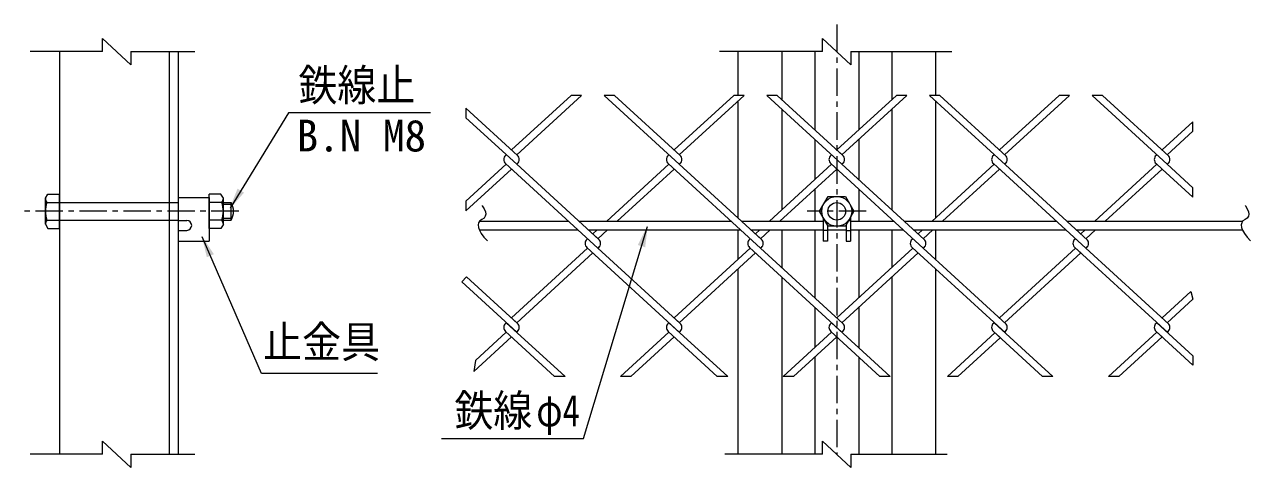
# Model space of a CAD drawing. Units: millimetres, scale not verified. Extents: x -4455 to 4455, y -3150 to 3150.
# Drawn here: x 1141 to 2815, y 361 to 966 of the extents above; entities that cross this region are included whole.
import ezdxf
from ezdxf.enums import TextEntityAlignment as Align

# ---------------------------------------------------------------- set-up
doc = ezdxf.new("R2010")
doc.units = ezdxf.units.MM
doc.header["$LTSCALE"] = 30
doc.linetypes.add('DASHED', pattern=[7.5, 6, -1.5])
doc.linetypes.add('USER1', pattern=[2, 1.25, -0.25, 0.25, -0.25])
doc.layers.add('0-0_7詳細', color=7, linetype='Continuous', lineweight=18)
doc.styles.add('ＭＳ ゴシック', font='')
doc.styles.get('ＭＳ ゴシック').set_extended_font_data('MS Gothic')

msp = doc.modelspace()

# ---------------------------------------------------------------- linework, layer by layer
at = {"layer": '0-0_7詳細', "color": 1, "linetype": 'USER1'}
for p, q in [((2250.09, 966.3), (2250.09, 378.95)), ((1433.78, 711.05), (1141.3, 711.05)), ((2290.39, 711.05), (2209.74, 711.05))]:
    msp.add_line(p, q, dxfattribs=at)
at = {"layer": '0-0_7詳細', "color": 4}
for p, q in [((1247.72, 929.26), (1247.72, 947.26)), ((1286.49, 911.26), (1247.72, 947.26)), ((2269.47, 911.26), (2230.7, 947.26)), ((2230.7, 929.26), (2230.7, 947.26)), ((1247.72, 929.26), (1149.15, 929.26)), ((1286.49, 929.26), (1373.7, 929.26)), ((1286.49, 929.26), (1286.49, 911.26)), ((2230.7, 929.26), (2090.17, 929.26)), ((2269.47, 929.26), (2407.3, 929.26)), ((2269.47, 929.26), (2269.47, 911.26)), ((1286.49, 360.95), (1247.72, 396.95)), ((1247.72, 378.95), (1247.72, 396.95)), ((2269.47, 360.95), (2230.7, 396.95)), ((2230.7, 378.95), (2230.7, 396.95)), ((1247.72, 378.95), (1149.15, 378.95)), ((1286.49, 378.95), (1373.7, 378.95)), ((1286.49, 378.95), (1286.49, 360.95)), ((2230.7, 378.95), (2097.36, 378.95)), ((2269.47, 378.95), (2401.03, 378.95)), ((2269.47, 378.95), (2269.47, 360.95))]:
    msp.add_line(p, q, dxfattribs=at)
at = {"layer": '0-0_7詳細', "lineweight": 9}
for p, q in [((1188.92, 929.26), (1188.92, 378.95)), ((1338.92, 929.26), (1338.92, 378.95)), ((1350.92, 929.26), (1350.92, 378.95)), ((2115.09, 929.26), (2115.09, 869.42)), ((2175.09, 929.26), (2175.09, 863.59)), ((2220.09, 929.26), (2220.09, 822.35)), ((2280.09, 929.26), (2280.09, 822.35)), ((2325.09, 929.26), (2325.09, 863.59)), ((2385.09, 929.26), (2385.09, 869.42)), ((2115.09, 861.59), (2115.09, 702.09)), ((2385.09, 861.59), (2385.09, 702.09)), ((2175.09, 850.56), (2175.09, 713.11)), ((2325.09, 850.56), (2325.09, 713.11)), ((2220.09, 809.33), (2220.09, 754.35)), ((2280.09, 809.33), (2280.09, 754.35)), ((2242.98, 788.35), (2241.91, 787.37)), ((2242.98, 788.35), (2241.91, 787.37)), ((2220.09, 741.33), (2220.09, 697.7)), ((2280.09, 741.33), (2280.09, 697.7)), ((1169.72, 728.81), (1173.05, 734.57)), ((1169.72, 693.29), (1169.72, 728.81)), ((1171.78, 723.05), (1188.92, 723.05)), ((1173.05, 734.57), (1188.92, 734.57)), ((1188.92, 687.53), (1188.92, 734.57)), ((1350.92, 730.01), (1350.92, 698.51)), ((1350.92, 730.01), (1393.52, 730.01)), ((1393.52, 687.53), (1393.52, 734.57)), ((1409.4, 734.57), (1393.52, 734.57)), ((1393.52, 730.01), (1393.52, 670.01)), ((1410.66, 723.05), (1393.52, 723.05)), ((1412.72, 728.81), (1409.4, 734.57)), ((1412.72, 693.29), (1412.72, 728.81)), ((1412.72, 723.05), (1423.38, 723.05)), ((1423.38, 699.05), (1423.38, 723.05)), ((1169.72, 693.29), (1173.05, 687.53)), ((1171.78, 699.05), (1188.92, 699.05)), ((1173.05, 687.53), (1188.92, 687.53)), ((1350.92, 698.51), (1362.77, 698.51)), ((1410.66, 699.05), (1393.52, 699.05)), ((1412.72, 699.05), (1423.38, 699.05)), ((1762.84, 697.7), (1883.64, 697.7)), ((1897.85, 697.7), (2105.67, 697.7)), ((2119.88, 697.7), (2231.34, 697.7)), ((2231.34, 702.79), (2231.34, 670.01)), ((2233.81, 698.51), (2231.34, 698.51)), ((2237.34, 692.4), (2237.34, 670.01)), ((2266.37, 698.51), (2268.84, 698.51)), ((2268.84, 702.79), (2268.84, 670.01)), ((2268.84, 697.7), (2327.7, 697.7)), ((2341.91, 697.7), (2549.73, 697.7)), ((2563.94, 697.7), (2804.5, 697.7)), ((1350.92, 685.01), (1350.92, 670.01)), ((1350.92, 685.01), (1362.77, 685.01)), ((1350.92, 670.01), (1393.52, 670.01)), ((1762.11, 685.7), (1896.74, 685.7)), ((1910.95, 685.7), (2118.77, 685.7)), ((2115.09, 685.7), (2115.09, 645.11)), ((2132.98, 685.7), (2231.34, 685.7)), ((2175.09, 685.7), (2175.09, 634.09)), ((2220.09, 685.7), (2220.09, 592.86)), ((2237.34, 685.01), (2231.34, 685.01)), ((2237.34, 670.01), (2231.34, 670.01)), ((2237.34, 685.7), (2262.84, 685.7)), ((2262.84, 685.01), (2268.84, 685.01)), ((2268.84, 685.7), (2340.8, 685.7)), ((2280.09, 685.7), (2280.09, 592.86)), ((2325.09, 685.7), (2325.09, 634.09)), ((2355.01, 685.7), (2562.82, 685.7)), ((2385.09, 685.7), (2385.09, 645.11)), ((2577.03, 685.7), (2803.77, 685.7)), ((2115.09, 632.09), (2115.09, 378.95)), ((2175.09, 621.07), (2175.09, 378.95)), ((2325.09, 621.07), (2325.09, 378.95)), ((2385.09, 632.09), (2385.09, 378.95)), ((2220.09, 579.84), (2220.09, 524.86)), ((2280.09, 579.84), (2280.09, 524.86)), ((2220.09, 511.84), (2220.09, 378.95)), ((2280.09, 511.84), (2280.09, 378.95))]:
    msp.add_line(p, q, dxfattribs=at)
at = {"layer": '0-0_7詳細', "color": 3}
for p, q in [((1887.4, 869.42), (1806.03, 794.86)), ((1901.61, 869.42), (1813.14, 788.35)), ((1901.61, 869.42), (1887.4, 869.42)), ((2035.17, 775.33), (1932.48, 869.42)), ((2109.43, 869.42), (2028.06, 794.86)), ((2123.64, 869.42), (2035.17, 788.35)), ((2123.64, 869.42), (2109.43, 869.42)), ((2257.19, 775.33), (2154.51, 869.42)), ((2331.46, 869.42), (2250.09, 794.86)), ((2345.67, 869.42), (2257.19, 788.35)), ((2345.67, 869.42), (2331.46, 869.42)), ((2390.75, 869.42), (2376.54, 869.42)), ((2480.29, 774.35), (2376.54, 869.42)), ((2481.36, 786.39), (2390.75, 869.42)), ((2553.48, 869.42), (2472.12, 794.86)), ((2567.69, 869.42), (2479.22, 788.35)), ((2567.69, 869.42), (2553.48, 869.42)), ((2701.25, 775.33), (2598.57, 869.42)), ((2612.78, 869.42), (2598.57, 869.42)), ((2703.39, 786.39), (2612.78, 869.42)), ((1743.92, 851.78), (1743.92, 838.76)), ((1814.21, 787.37), (1743.92, 851.78)), ((1813.14, 775.33), (1743.92, 838.76)), ((2736.17, 833.37), (2694.14, 794.86)), ((2736.17, 820.35), (2701.25, 788.35)), ((2736.17, 820.35), (2736.17, 833.37)), ((1798.93, 788.35), (1797.86, 787.37)), ((1798.93, 788.35), (1797.86, 787.37)), ((2020.96, 788.35), (2019.89, 787.37)), ((2020.96, 788.35), (2019.89, 787.37)), ((2020.96, 788.35), (2019.89, 787.37)), ((2020.96, 788.35), (2019.89, 787.37)), ((2258.26, 787.37), (2250.09, 794.86)), ((2465.01, 788.35), (2463.94, 787.37)), ((2465.01, 788.35), (2463.94, 787.37)), ((2687.04, 788.35), (2685.97, 787.37)), ((2687.04, 788.35), (2685.97, 787.37)), ((1798.93, 775.33), (1743.92, 724.92)), ((1924.15, 660.58), (1797.86, 776.31)), ((1813.14, 775.33), (1814.58, 776.65)), ((1814.21, 776.31), (1813.14, 775.33)), ((1925.22, 672.62), (1813.14, 775.33)), ((2020.96, 775.33), (1936.24, 697.7)), ((2146.18, 660.58), (2019.88, 776.31)), ((2036.24, 776.31), (2035.17, 775.33)), ((2147.25, 672.62), (2035.17, 775.33)), ((2242.98, 775.33), (2158.27, 697.7)), ((2368.21, 660.58), (2241.91, 776.31)), ((2258.26, 776.31), (2257.19, 775.33)), ((2369.28, 672.62), (2257.19, 775.33)), ((2465.01, 775.33), (2380.29, 697.7)), ((2590.24, 660.58), (2463.94, 776.31)), ((2480.29, 776.31), (2479.22, 775.33)), ((2592.38, 671.64), (2480.29, 774.35)), ((2687.04, 775.33), (2602.32, 697.7)), ((2694.14, 768.82), (2685.97, 776.31)), ((2702.69, 776.65), (2701.25, 775.33)), ((2702.69, 776.65), (2701.25, 775.33)), ((2702.32, 776.31), (2701.25, 775.33)), ((2702.32, 776.31), (2701.25, 775.33)), ((2736.17, 743.33), (2701.25, 775.33)), ((1806.03, 768.82), (1743.92, 711.9)), ((2028.06, 768.82), (1950.45, 697.7)), ((2250.09, 768.82), (2172.48, 697.7)), ((2472.12, 768.82), (2394.5, 697.7)), ((2694.14, 768.82), (2616.53, 697.7)), ((2736.17, 730.31), (2694.14, 768.82)), ((2736.17, 730.31), (2736.17, 743.33)), ((1743.92, 724.92), (1743.92, 711.9)), ((1909.94, 673.6), (1908.87, 672.62)), ((1909.94, 673.6), (1908.87, 672.62)), ((1923.14, 685.7), (1917.05, 680.11)), ((1925.22, 672.62), (1917.05, 680.11)), ((1937.35, 685.7), (1924.15, 673.6)), ((2131.97, 673.6), (2130.9, 672.62)), ((2131.97, 673.6), (2130.9, 672.62)), ((2145.17, 685.7), (2139.07, 680.11)), ((2147.25, 672.62), (2139.07, 680.11)), ((2159.38, 685.7), (2146.18, 673.6)), ((2354, 673.6), (2352.93, 672.62)), ((2354, 673.6), (2352.93, 672.62)), ((2367.2, 685.7), (2361.1, 680.11)), ((2381.41, 685.7), (2368.21, 673.6)), ((2576.03, 673.6), (2574.96, 672.62)), ((2576.03, 673.6), (2574.96, 672.62)), ((2589.23, 685.7), (2583.13, 680.11)), ((2603.44, 685.7), (2590.24, 673.6)), ((1909.94, 660.58), (1806.03, 565.37)), ((1917.05, 654.07), (1813.14, 558.86)), ((2035.17, 545.84), (1908.87, 661.56)), ((1924.15, 660.58), (1925.59, 661.9)), ((1925.22, 661.56), (1924.15, 660.58)), ((2036.24, 557.88), (1924.15, 660.58)), ((2131.97, 660.58), (2028.06, 565.37)), ((2139.07, 654.07), (2035.17, 558.86)), ((2257.19, 545.84), (2130.9, 661.56)), ((2147.25, 661.56), (2146.18, 660.58)), ((2258.26, 557.88), (2146.18, 660.58)), ((2354, 660.58), (2250.09, 565.37)), ((2361.1, 654.07), (2257.19, 558.86)), ((2480.29, 544.85), (2352.93, 661.56)), ((2369.28, 661.56), (2368.21, 660.58)), ((2481.36, 556.89), (2368.21, 660.58)), ((2576.03, 660.58), (2472.12, 565.37)), ((2583.13, 654.07), (2479.22, 558.86)), ((2702.32, 544.85), (2574.95, 661.56)), ((2583.13, 654.07), (2574.96, 661.56)), ((2591.67, 661.9), (2590.24, 660.58)), ((2591.31, 661.56), (2590.24, 660.58)), ((2591.31, 661.56), (2590.24, 660.58)), ((2703.39, 556.89), (2590.24, 660.58)), ((1744.69, 621.58), (1738.16, 614.54)), ((1814.21, 557.88), (1744.69, 621.58)), ((1813.14, 545.84), (1738.16, 614.54)), ((2733.43, 601.36), (2694.14, 565.37)), ((2736.17, 590.86), (2701.25, 558.86)), ((2733.43, 601.36), (2736.17, 590.86)), ((1798.93, 558.86), (1797.86, 557.88)), ((1798.93, 558.86), (1797.86, 557.88)), ((1879.16, 485.34), (1798.93, 558.86)), ((1814.21, 557.88), (1806.03, 565.37)), ((2020.96, 558.86), (2019.89, 557.88)), ((2020.96, 558.86), (2019.89, 557.88)), ((2101.19, 485.34), (2020.96, 558.86)), ((2036.24, 557.88), (2028.06, 565.37)), ((2242.98, 558.86), (2241.91, 557.88)), ((2242.98, 558.86), (2241.91, 557.88)), ((2323.22, 485.34), (2242.98, 558.86)), ((2465.01, 558.86), (2463.94, 557.88)), ((2465.01, 558.86), (2463.94, 557.88)), ((2545.24, 485.34), (2465.01, 558.86)), ((2687.04, 558.86), (2685.97, 557.88)), ((2687.04, 558.86), (2685.97, 557.88)), ((2736.35, 513.67), (2687.04, 558.86)), ((1806.03, 539.33), (1754.68, 492.27)), ((1864.95, 485.34), (1797.86, 546.82)), ((1814.21, 546.82), (1813.14, 545.84)), ((2020.96, 545.84), (1954.93, 485.34)), ((2028.06, 539.33), (1969.14, 485.34)), ((2086.98, 485.34), (2019.89, 546.82)), ((2036.24, 546.82), (2035.17, 545.84)), ((2242.98, 545.84), (2176.96, 485.34)), ((2250.09, 539.33), (2191.17, 485.34)), ((2309.01, 485.34), (2241.91, 546.82)), ((2258.26, 546.82), (2257.19, 545.84)), ((2466.08, 544.85), (2401.13, 485.34)), ((2531.03, 485.34), (2463.94, 546.82)), ((2472.12, 539.33), (2463.94, 546.82)), ((2480.29, 546.82), (2479.22, 545.84)), ((2480.29, 546.82), (2479.22, 545.84)), ((2687.04, 545.84), (2621.02, 485.34)), ((2694.14, 539.33), (2635.23, 485.34)), ((2694.14, 539.33), (2685.97, 546.82)), ((2702.32, 546.82), (2701.25, 545.84)), ((2702.32, 546.82), (2701.25, 545.84)), ((1879.16, 485.34), (1864.95, 485.34)), ((1969.14, 485.34), (1954.93, 485.34)), ((2101.19, 485.34), (2086.98, 485.34)), ((2191.17, 485.34), (2176.96, 485.34)), ((2323.22, 485.34), (2309.01, 485.34)), ((2545.24, 485.34), (2531.03, 485.34)), ((2635.23, 485.34), (2621.02, 485.34))]:
    msp.add_line(p, q, dxfattribs=at)
at = {"layer": '0-0_7詳細', "color": 3, "linetype": 'DASHED'}
for p, q in [((1188.92, 723.05), (1350.92, 723.05)), ((1188.92, 699.05), (1350.92, 699.05))]:
    msp.add_line(p, q, dxfattribs=at)
at = {"layer": '0-0_7詳細', "color": 1}
for p, q in [((1412.72, 720.65), (1424.59, 720.65)), ((1412.72, 701.45), (1424.59, 701.45))]:
    msp.add_line(p, q, dxfattribs=at)
at = {"layer": '0-0_7詳細', "color": 3}
for points in [[(2036.24, 787.37), (1946.69, 869.42), (1932.48, 869.42)], [(2258.26, 787.37), (2168.72, 869.42), (2154.51, 869.42)], [(1798.93, 545.84), (1756.72, 507.16), (1754.68, 492.27)], [(2473.19, 538.34), (2415.34, 485.34), (2401.13, 485.34)], [(2736.35, 513.67), (2736.13, 500.85), (2685.97, 546.82)]]:
    msp.add_lwpolyline(points, dxfattribs=at)
at = {"layer": '0-0_7詳細', "color": 1}
for points in [[(1695.35, 845.61), (1501.56, 845.61), (1421.86, 715.35)], [(1710.45, 400.56), (1904.35, 400.56), (1991.62, 690.2)], [(1623.24, 489.53), (1464.73, 489.53), (1383.86, 676.05)]]:
    msp.add_lwpolyline(points, dxfattribs=at)
at = {"layer": '0-0_7詳細', "color": 3}
msp.add_lwpolyline([(2226.57, 711.05), (2238.33, 731.42), (2261.85, 731.42), (2273.61, 711.05), (2261.85, 690.68), (2238.33, 690.68)], close=True, dxfattribs=at)
at = {"layer": '0-0_7詳細', "color": 4}
for points in [[(1765.91, 718.79), (1766.22, 718.41), (1768.88, 714.21), (1770.45, 710.45), (1770.92, 707.13), (1770.29, 704.26), (1768.57, 701.83), (1765.76, 699.84), (1762.93, 697.83), (1761.17, 695.35), (1760.49, 692.39), (1760.89, 688.96), (1762.35, 685.05), (1764.89, 680.67), (1768.51, 675.81), (1773.19, 670.48)], [(2807.57, 718.79), (2807.88, 718.41), (2810.55, 714.21), (2812.11, 710.45), (2812.58, 707.13), (2811.96, 704.26), (2810.24, 701.83), (2807.42, 699.84), (2804.59, 697.83), (2802.84, 695.35), (2802.16, 692.39), (2802.55, 688.96), (2804.02, 685.05), (2806.56, 680.67), (2810.17, 675.81), (2814.86, 670.48)]]:
    msp.add_lwpolyline(points, dxfattribs=at)
at = {"layer": '0-0_7詳細', "lineweight": 9}
for points in [[(1412.72, 693.29), (1409.4, 687.53), (1393.52, 687.53)], [(2262.84, 692.4), (2262.84, 670.01), (2268.84, 670.01)]]:
    msp.add_lwpolyline(points, dxfattribs=at)
at = {"layer": '0-0_7詳細', "color": 3}
for radius in [20.4, 12]:
    msp.add_circle((2250.09, 711.05), radius, dxfattribs=at)
for centre, start, end in [((1802.92, 781.84), 132.5, 227.5), ((1809.14, 781.84), 312.5, 47.5), ((2024.95, 781.84), 132.5, 227.5), ((2031.17, 781.84), 312.5, 47.5), ((2246.98, 781.84), 132.5, 227.5), ((2253.2, 781.84), 312.5, 47.5), ((2469.01, 781.84), 132.5, 227.5), ((2475.23, 781.84), 312.5, 47.5), ((2691.04, 781.84), 132.5, 227.5), ((2697.25, 781.84), 312.5, 47.5), ((1913.94, 667.09), 132.5, 227.5), ((1920.15, 667.09), 312.5, 47.5), ((2135.97, 667.09), 132.5, 227.5), ((2142.18, 667.09), 312.5, 47.5), ((2357.99, 667.09), 132.5, 227.5), ((2364.21, 667.09), 312.5, 47.5), ((2580.02, 667.09), 132.5, 227.5), ((2586.24, 667.09), 312.5, 47.5), ((1802.92, 552.35), 132.5, 227.5), ((1809.14, 552.35), 312.5, 47.5), ((2024.95, 552.35), 132.5, 227.5), ((2031.17, 552.35), 312.5, 47.5), ((2246.98, 552.35), 132.5, 227.5), ((2253.2, 552.35), 312.5, 47.5), ((2469.01, 552.35), 132.5, 227.5), ((2475.23, 552.35), 312.5, 47.5), ((2691.04, 552.35), 132.5, 227.5), ((2697.25, 552.35), 312.5, 47.5)]:
    msp.add_arc(centre, 7.5, start, end, dxfattribs=at)
at = {"layer": '0-0_7詳細', "lineweight": 9}
for centre, radius, start, end in [((1178.81, 728.81), 9.09, 180, 219.3382), ((1205.72, 711.05), 36, 160.52878, 199.47122), ((1376.72, 711.05), 36, 340.52878, 19.47122), ((1403.64, 728.81), 9.09, 320.6618, 0), ((1402.6, 711.05), 24, 330, 30), ((1178.81, 693.29), 9.09, 140.6618, 180), ((1362.77, 691.76), 6.75, 270, 90), ((1403.64, 693.29), 9.09, 0, 39.3382)]:
    msp.add_arc(centre, radius, start, end, dxfattribs=at)
at = {"layer": '0-0_7詳細', "color": 1}
for points in [[(1420.82, 713.65), (1432.03, 741.95), (1440.92, 736.52)], [(1992.2, 692.12), (1988.53, 661.89), (1978.55, 664.9)], [(1383.06, 677.89), (1399.77, 652.44), (1390.22, 648.29)]]:
    msp.add_solid(points, dxfattribs=at)

# ---------------------------------------------------------------- texts
at = {"layer": '0-0_7詳細', "color": 3, "style": 'ＭＳ ゴシック'}
for s, width, p in [('鉄線止', 0.9, (1515.2, 848.81)), ('止金具', 0.9, (1467.08, 497.93)), ('鉄線', 0.9, (1728.12, 404.15)), ('φ4', 0.8, (1839.91, 404.15))]:
    msp.add_text(s, height=43.33, dxfattribs=dict(at, width=width)).set_placement(p, align=Align.BOTTOM_LEFT)
msp.add_text('B.N M8', height=43.33, dxfattribs=at).set_placement((1512.64, 779.83), align=Align.BOTTOM_LEFT)

doc.saveas('drawing.dxf')
